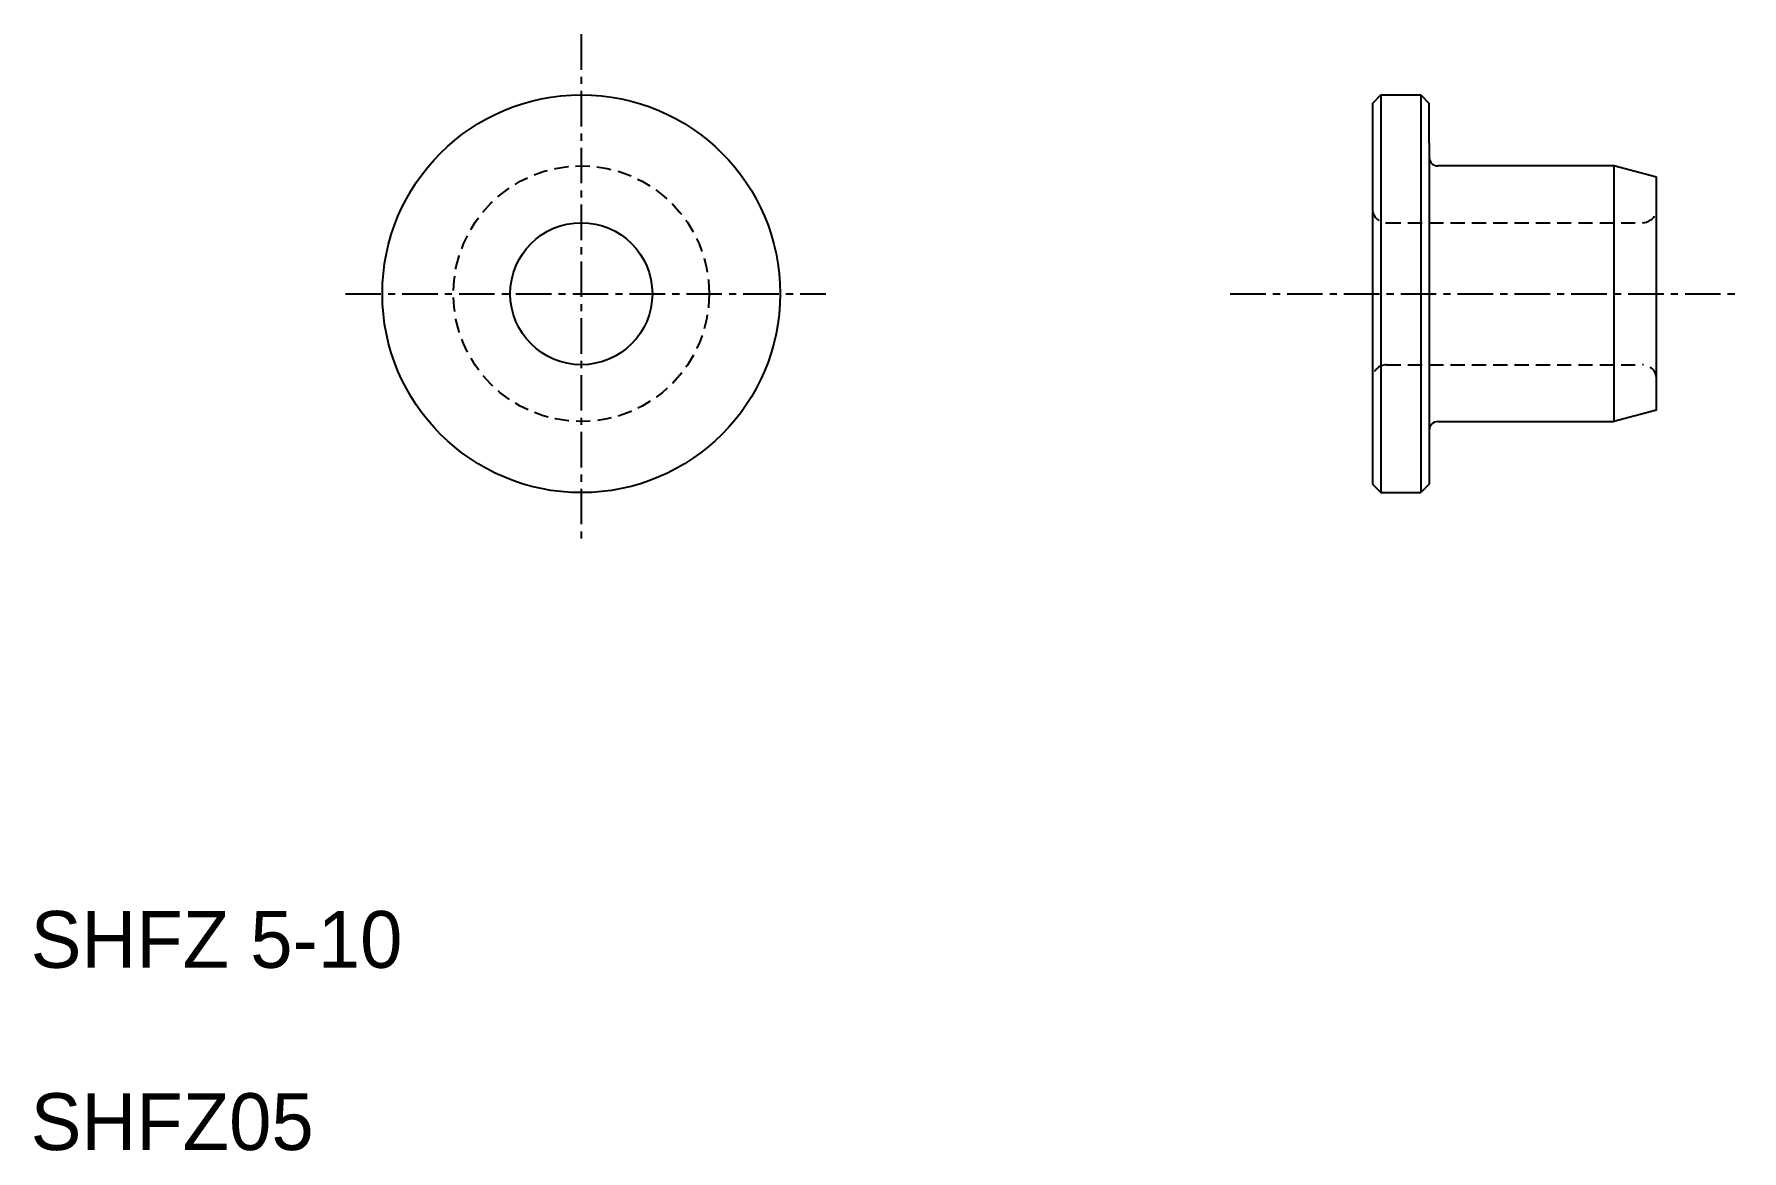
# Model space of a CAD drawing. Extents: x 10.1 to 70.2, y 10 to 49.3.
import ezdxf

# ---------------------------------------------------------------- set-up
doc = ezdxf.new("R2010")
doc.units = 0
doc.linetypes.add('CENTER', pattern=[2, 1.25, -0.25, 0.25, -0.25])
doc.linetypes.add('DASHED', pattern=[0.75, 0.5, -0.25])
doc.layers.get('0').update_dxf_attribs({"linetype": 'CONTINUOUS'})
doc.layers.add('CENTER', color=1, linetype='CENTER')

msp = doc.modelspace()

# ---------------------------------------------------------------- linework, layer by layer
at = {"color": 7, "linetype": 'CONTINUOUS'}
for p, q in [((57.208, 46.836), (57.508, 47.136)), ((57.508, 47.136), (57.508, 33.136)), ((57.508, 47.136), (58.908, 47.136)), ((58.908, 47.136), (59.208, 46.836)), ((58.908, 47.136), (58.908, 33.136)), ((57.208, 46.836), (57.208, 33.436)), ((59.208, 45.436), (59.208, 46.836)), ((59.208, 45.436), (59.208, 34.836)), ((65.708, 44.636), (59.508, 44.636)), ((65.708, 44.636), (65.708, 35.636)), ((67.208, 44.234), (65.708, 44.636)), ((67.208, 36.038), (67.208, 44.234)), ((59.508, 35.636), (65.708, 35.636)), ((67.208, 36.038), (65.708, 35.636)), ((59.208, 34.836), (59.208, 33.436)), ((57.208, 33.436), (57.508, 33.136)), ((57.508, 33.136), (58.908, 33.136)), ((59.208, 33.436), (58.908, 33.136))]:
    msp.add_line(p, q, dxfattribs=at)
at = {"color": 3, "linetype": 'DASHED'}
for p, q in [((57.708, 42.636), (66.708, 42.636)), ((57.708, 37.636), (66.708, 37.636))]:
    msp.add_line(p, q, dxfattribs=at)
at = {"color": 7, "linetype": 'CONTINUOUS'}
for radius in [7, 2.5]:
    msp.add_circle((29.373, 40.136), radius, dxfattribs=at)
at = {"color": 3, "linetype": 'DASHED'}
msp.add_circle((29.373, 40.136), 4.5, dxfattribs=at)
at = {"color": 7, "linetype": 'CONTINUOUS'}
for centre, start, end in [((59.508, 44.936), 180, 270), ((59.508, 35.336), 90, 180)]:
    msp.add_arc(centre, 0.3, start, end, dxfattribs=at)
at = {"color": 3, "linetype": 'DASHED'}
for centre, start, end in [((57.708, 43.136), 180, 270), ((66.708, 43.136), 270, 0), ((57.708, 37.136), 90, 180), ((66.708, 37.136), 0, 90)]:
    msp.add_arc(centre, 0.5, start, end, dxfattribs=at)
at = {"layer": 'CENTER', "color": 1, "linetype": 'CENTER'}
for p, q in [((29.373, 49.271), (29.373, 31.405)), ((21.073, 40.136), (37.977, 40.136)), ((52.208, 40.136), (70.208, 40.136))]:
    msp.add_line(p, q, dxfattribs=at)

# ---------------------------------------------------------------- texts
at = {"color": 7, "linetype": 'CONTINUOUS'}
for s, p in [('SHFZ 5-10', (10, 16.413)), ('SHFZ05', (10, 10))]:
    msp.add_text(s, height=2, dxfattribs=at).set_placement(p)

doc.saveas('drawing.dxf')
